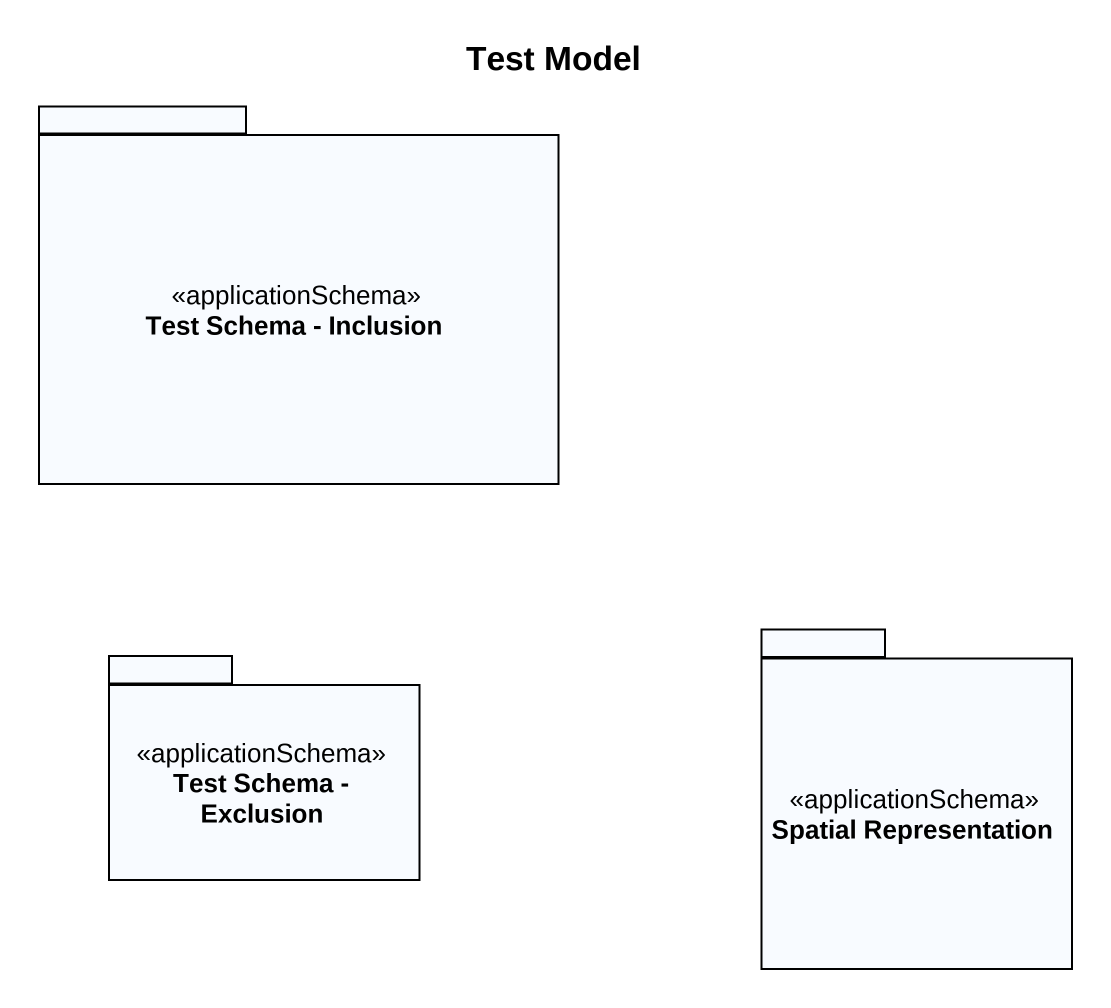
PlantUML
@startuml
title Test Model
package "Test Schema - Inclusion" as Test_Schema_Inclusion <<applicationSchema>> {
}
package "Test Schema - Exclusion" as Test_Schema_Exclusion <<applicationSchema>> {
}
package "Spatial Representation" as Spatial_Representation <<applicationSchema>> {
}
@enduml
